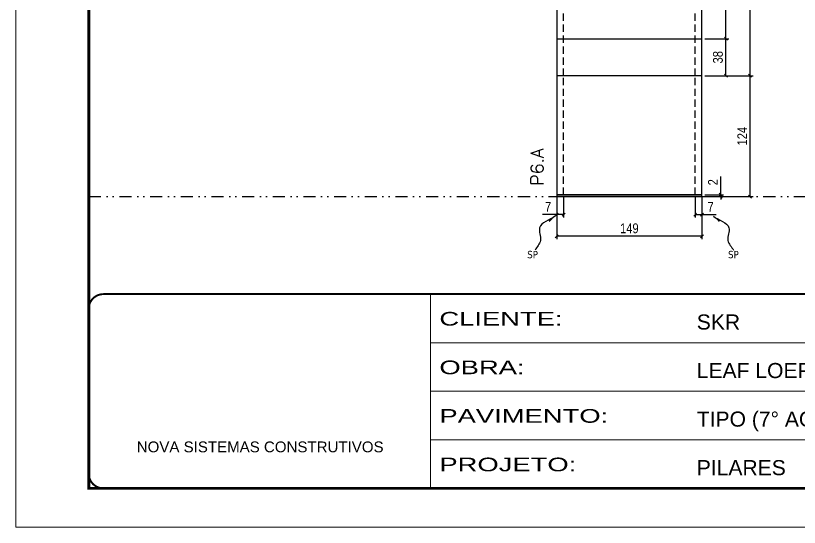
# Model space of a CAD drawing. Extents: x 14400 to 27878, y -21631 to 6985.
# Drawn here: x 17597 to 18401, y 3638 to 4163 of the extents above; entities that cross this region are included whole.
import ezdxf

# ---------------------------------------------------------------- set-up
doc = ezdxf.new("R2010")
doc.units = 0
for name, pattern in [('CONTINUO', [0]), ('DASHED', [0.75, 0.5, -0.25]), ('DIVIDE2', [0.625, 0.25, -0.125, 0, -0.125, 0, -0.125]), ('HIDDEN', [0.375, 0.25, -0.125])]:
    doc.linetypes.add(name, pattern=pattern)
for name, color, linetype in [('COTA', 241, 'Continuous'), ('Nível', 160, 'Continuous'), ('Painéis', 200, 'Continuous'), ('Sarrafo de Pressão', 42, 'HIDDEN'), ('texto', 7, 'Continuous')]:
    doc.layers.add(name, color=color, linetype=linetype)
for name, color, linetype, lineweight in [('Folhas', 255, 'Continuous', 9), ('SARRAFO DE PRESSAO', 251, 'DASHED', 9), ('Texto Seção', 7, 'Continuous', 15)]:
    doc.layers.add(name, color=color, linetype=linetype, lineweight=lineweight)
doc.styles.add('ARIAL', font='arial.ttf')
doc.styles.add('COTA TECNICA', font='techl___.ttf', dxfattribs={"height": 10})
doc.styles.add('COTA TECNICA-50', font='techl___.ttf', dxfattribs={"height": 10})
doc.styles.add('REGUA-120', font='ROMANS.shx', dxfattribs={"height": 15})
doc.styles.get("Standard").update_dxf_attribs({"font": 'arial.ttf'})
doc.styles.add('Tecnologia', font='')
doc.styles.get('Tecnologia').set_extended_font_data('Forgotten Futurist')
doc.dimstyles.new('COTA PAINEL-50', dxfattribs={"dimtxt": 10, "dimasz": 3, "dimexe": 3, "dimexo": 3, "dimgap": 3, "dimtad": 1, "dimdec": 1, "dimzin": 12, "dimdsep": 46, "dimtxsty": 'COTA TECNICA-50', "dimblk1": 'OBLIQUE', "dimblk2": 'OBLIQUE', "dimsah": 1, "dimcen": 0.9, "dimclrd": 4, "dimclre": 4, "dimclrt": 240, "dimadec": 1, "dimazin": 3, "dimtfac": 1, "dimtdec": 1, "dimtmove": 0, "dimatfit": 3, "dimfxl": 1, "dimtolj": 1, "dimtzin": 12, "dimarcsym": 0})
doc.dimstyles.new('PAINEL', dxfattribs={"dimtxt": 10, "dimasz": 3, "dimexe": 3, "dimexo": 3, "dimgap": 3, "dimtad": 1, "dimdec": 1, "dimzin": 12, "dimdsep": 46, "dimtxsty": 'COTA TECNICA', "dimblk1": 'OBLIQUE', "dimblk2": 'OBLIQUE', "dimsah": 1, "dimcen": 0.9, "dimclrd": 4, "dimclre": 4, "dimclrt": 240, "dimadec": 1, "dimazin": 3, "dimtfac": 1, "dimtdec": 1, "dimtmove": 0, "dimatfit": 3, "dimfxl": 1, "dimtolj": 1, "dimtzin": 12, "dimarcsym": 0})
doc.dimstyles.get("Standard").update_dxf_attribs({"dimtxt": 0.18, "dimasz": 0.18, "dimexe": 0.18, "dimexo": 0.0625, "dimgap": 0.09, "dimtad": 0, "dimtih": 1, "dimtoh": 1, "dimdec": 4, "dimzin": 0, "dimdsep": 46, "dimtxsty": 'Standard', "dimcen": 0.09, "dimadec": 0, "dimazin": 0, "dimtfac": 1, "dimtdec": 4, "dimtofl": 0, "dimtmove": 0, "dimatfit": 3, "dimfxl": 1, "dimtolj": 1, "dimtzin": 0, "dimarcsym": 0})

# ---------------------------------------------------------------- blocks, each defined once
blk = doc.blocks.new('9999999999')
at = {"color": 30, "linetype": 'CONTINUO'}
for p, q in [((98564.56, 34230.21), (98564.56, 34429.45)), ((98564.56, 34379.64), (99583.98, 34379.64)), ((98564.56, 34329.83), (99487.98, 34329.83)), ((98564.56, 34280.02), (99487.98, 34280.02))]:
    blk.add_line(p, q, dxfattribs=at)
at = {"color": 30, "linetype": 'CONTINUO', "const_width": 2}
blk.add_lwpolyline([(99583.98, 34230.21), (99583.98, 34414.45, 0.414214), (99568.98, 34429.45), (98228.98, 34429.45, 0.414214), (98213.98, 34414.45), (98213.98, 34245.21, 0.414214), (98228.98, 34230.21), (99583.98, 34230.21)], format="xyb", dxfattribs=at)
at = {"layer": 'Folhas'}
blk.add_lwpolyline([(98138.98, 34190.21), (99623.98, 34190.21), (99623.98, 35240.21), (98138.98, 35240.21)], close=True, dxfattribs=at)
at = {"layer": 'Folhas', "color": 30, "const_width": 3}
blk.add_lwpolyline([(98213.98, 34230.21), (99583.98, 34230.21), (99583.98, 35200.21), (98213.98, 35200.21)], close=True, dxfattribs=at)
at = {"color": 7, "linetype": 'Continuous', "ltscale": 5, "style": 'ARIAL'}
for s, height, p in [('SKR', 15.483, (98837.68, 34393.13)), ('LEAF LOEFGREN', 15.4829, (98837.68, 34343.32)), ('TIPO (7° AO 21° PAVIMENTO)', 15.4829, (98837.68, 34293.51)), ('NOVA SISTEMAS CONSTRUTIVOS', 11.0592, (98263.19, 34267.21)), ('PILARES', 15.483, (98837.68, 34243.7))]:
    blk.add_text(s, height=height, dxfattribs=at).set_placement(p)
at = {"layer": 'Folhas', "color": 7, "style": 'Tecnologia', "width": 1.5}
for s, p in [('CLIENTE:', (98573.65, 34397.17)), ('OBRA:', (98573.65, 34347.31)), ('PAVIMENTO:', (98573.65, 34297.5)), ('PROJETO:', (98573.65, 34247.69))]:
    blk.add_text(s, height=14, dxfattribs=at).set_placement(p)
blk = doc.blocks.new('_Oblique')
at = {"color": 0, "linetype": 'ByBlock', "lineweight": -2}
blk.add_line((-0.5, -0.5), (0.5, 0.5), dxfattribs=at)
blk = doc.blocks.new('*D1024')
at = {"layer": 'COTA', "color": 4, "lineweight": -2, "transparency": 16777216}
for p, q in [((18152.01, 3975.86), (18152.01, 3933.18)), ((18301.01, 3975.86), (18301.01, 3933.18)), ((18301.01, 3936.18), (18152.01, 3936.18))]:
    blk.add_line(p, q, dxfattribs=at)
at = {"layer": 'Defpoints', "color": 0, "transparency": 16777216}
for p in [(18152.01, 3978.86), (18301.01, 3978.86), (18152.01, 3936.18)]:
    blk.add_point(p, dxfattribs=at)
at = {"layer": 'COTA', "color": 4, "lineweight": -2, "transparency": 16777216, "xscale": 3, "yscale": 3, "zscale": 3, "rotation": 180}
blk.add_blockref('_Oblique', (18152.01, 3936.18), dxfattribs=at)
at = {"layer": 'COTA', "color": 4, "lineweight": -2, "transparency": 16777216, "xscale": 3, "yscale": 3, "zscale": 3}
blk.add_blockref('_Oblique', (18301.01, 3936.18), dxfattribs=at)
at = {"layer": 'COTA', "color": 240, "transparency": 16777216, "insert": (18226.51, 3944.28), "char_height": 10, "attachment_point": 5, "style": 'COTA TECNICA'}
blk.add_mtext('\\A1;149', dxfattribs=at)
blk = doc.blocks.new('*D1025')
at = {"layer": 'COTA', "color": 4, "lineweight": -2, "transparency": 16777216}
for p, q in [((18294.01, 3975.86), (18294.01, 3955.35)), ((18301.01, 3973.86), (18301.01, 3955.35)), ((18294.01, 3958.35), (18301.01, 3958.35)), ((18301.01, 3958.35), (18315.74, 3958.35))]:
    blk.add_line(p, q, dxfattribs=at)
at = {"layer": 'Defpoints', "color": 0, "transparency": 16777216}
for p in [(18294.01, 3978.86), (18301.01, 3976.86), (18301.01, 3958.35)]:
    blk.add_point(p, dxfattribs=at)
at = {"layer": 'COTA', "color": 4, "lineweight": -2, "transparency": 16777216, "xscale": 3, "yscale": 3, "zscale": 3, "rotation": 180}
blk.add_blockref('_Oblique', (18294.01, 3958.35), dxfattribs=at)
at = {"layer": 'COTA', "color": 4, "lineweight": -2, "transparency": 16777216, "xscale": 3, "yscale": 3, "zscale": 3}
blk.add_blockref('_Oblique', (18301.01, 3958.35), dxfattribs=at)
at = {"layer": 'COTA', "color": 240, "transparency": 16777216, "insert": (18309.87, 3966.42), "char_height": 10, "attachment_point": 5, "style": 'COTA TECNICA-50'}
blk.add_mtext('\\A1;7', dxfattribs=at)
blk = doc.blocks.new('*D1026')
at = {"layer": 'COTA', "color": 4, "lineweight": -2, "transparency": 16777216}
for p, q in [((18152.01, 3973.86), (18152.01, 3955.35)), ((18159.01, 3975.86), (18159.01, 3955.35)), ((18152.01, 3958.35), (18137.28, 3958.35)), ((18159.01, 3958.35), (18152.01, 3958.35))]:
    blk.add_line(p, q, dxfattribs=at)
at = {"layer": 'Defpoints', "color": 0, "transparency": 16777216}
for p in [(18152.01, 3976.86), (18159.01, 3978.86), (18152.01, 3958.35)]:
    blk.add_point(p, dxfattribs=at)
at = {"layer": 'COTA', "color": 4, "lineweight": -2, "transparency": 16777216, "xscale": 3, "yscale": 3, "zscale": 3, "rotation": 180}
blk.add_blockref('_Oblique', (18152.01, 3958.35), dxfattribs=at)
at = {"layer": 'COTA', "color": 4, "lineweight": -2, "transparency": 16777216, "xscale": 3, "yscale": 3, "zscale": 3}
blk.add_blockref('_Oblique', (18159.01, 3958.35), dxfattribs=at)
at = {"layer": 'COTA', "color": 240, "transparency": 16777216, "insert": (18143.14, 3966.42), "char_height": 10, "attachment_point": 5, "style": 'COTA TECNICA-50'}
blk.add_mtext('\\A1;7', dxfattribs=at)
blk = doc.blocks.new('*D1040')
at = {"layer": 'COTA', "color": 4, "linetype": 'ByBlock', "lineweight": -2, "transparency": 16777216}
for p, q in [((18304.01, 4100.86), (18353.37, 4100.86)), ((18350.37, 3976.86), (18350.37, 4100.86)), ((18304.01, 3976.86), (18353.37, 3976.86))]:
    blk.add_line(p, q, dxfattribs=at)
at = {"layer": 'Defpoints', "color": 0, "linetype": 'ByBlock', "transparency": 16777216}
for p in [(18301.01, 4100.86), (18350.37, 4100.86), (18301.01, 3976.86)]:
    blk.add_point(p, dxfattribs=at)
at = {"layer": 'COTA', "color": 4, "linetype": 'ByBlock', "lineweight": -2, "transparency": 16777216, "xscale": 3, "yscale": 3, "zscale": 3}
for p, rotation in [((18350.37, 4100.86), 90), ((18350.37, 3976.86), 270)]:
    blk.add_blockref('_Oblique', p, dxfattribs=dict(at, rotation=rotation))
at = {"layer": 'COTA', "color": 240, "linetype": 'ByBlock', "transparency": 16777216, "insert": (18342.3, 4038.86), "char_height": 10, "attachment_point": 5, "rotation": 90, "style": 'COTA TECNICA'}
blk.add_mtext('\\A1;124', dxfattribs=at)
blk = doc.blocks.new('*D1027')
at = {"layer": 'COTA', "color": 4, "lineweight": -2, "transparency": 16777216}
for p, q in [((18320.26, 3978.86), (18320.26, 3997.66)), ((18304.01, 3978.86), (18323.26, 3978.86)), ((18304.01, 3976.86), (18323.26, 3976.86)), ((18320.26, 3976.86), (18320.26, 3978.86)), ((18320.26, 3976.86), (18320.26, 3973.86))]:
    blk.add_line(p, q, dxfattribs=at)
at = {"layer": 'Defpoints', "color": 0, "transparency": 16777216}
for p in [(18301.01, 3978.86), (18301.01, 3976.86), (18320.26, 3976.86)]:
    blk.add_point(p, dxfattribs=at)
at = {"layer": 'COTA', "color": 4, "lineweight": -2, "transparency": 16777216, "xscale": 3, "yscale": 3, "zscale": 3}
for p, rotation in [((18320.26, 3978.86), 270), ((18320.26, 3976.86), 90)]:
    blk.add_blockref('_Oblique', p, dxfattribs=dict(at, rotation=rotation))
at = {"layer": 'COTA', "color": 240, "transparency": 16777216, "insert": (18312.26, 3991.61), "char_height": 10, "attachment_point": 5, "rotation": 90, "style": 'COTA TECNICA-50'}
blk.add_mtext('\\A1;2', dxfattribs=at)
blk = doc.blocks.new('*D1041')
at = {"layer": 'COTA', "color": 4, "linetype": 'ByBlock', "lineweight": -2, "transparency": 16777216}
for p, q in [((18304.01, 4100.86), (18353.37, 4100.86)), ((18350.37, 3976.86), (18350.37, 4100.86)), ((18304.01, 3976.86), (18353.37, 3976.86))]:
    blk.add_line(p, q, dxfattribs=at)
at = {"layer": 'Defpoints', "color": 0, "linetype": 'ByBlock', "transparency": 16777216}
for p in [(18301.01, 4100.86), (18350.37, 4100.86), (18301.01, 3976.86)]:
    blk.add_point(p, dxfattribs=at)
at = {"layer": 'COTA', "color": 4, "linetype": 'ByBlock', "lineweight": -2, "transparency": 16777216, "xscale": 3, "yscale": 3, "zscale": 3}
for p, rotation in [((18350.37, 4100.86), 90), ((18350.37, 3976.86), 270)]:
    blk.add_blockref('_Oblique', p, dxfattribs=dict(at, rotation=rotation))
at = {"layer": 'COTA', "color": 240, "linetype": 'ByBlock', "transparency": 16777216, "insert": (18342.3, 4038.86), "char_height": 10, "attachment_point": 5, "rotation": 90, "style": 'COTA TECNICA'}
blk.add_mtext('\\A1;124', dxfattribs=at)
blk = doc.blocks.new('*D1042')
at = {"layer": 'COTA', "color": 4, "lineweight": -2, "transparency": 16777216}
for p, q in [((18300.51, 4260.86), (18353.37, 4260.86)), ((18350.37, 4100.86), (18350.37, 4260.86)), ((18304.01, 4100.86), (18353.37, 4100.86))]:
    blk.add_line(p, q, dxfattribs=at)
at = {"layer": 'Defpoints', "color": 0, "transparency": 16777216}
for p in [(18297.51, 4260.86), (18350.37, 4260.86), (18301.01, 4100.86)]:
    blk.add_point(p, dxfattribs=at)
at = {"layer": 'COTA', "color": 4, "lineweight": -2, "transparency": 16777216, "xscale": 3, "yscale": 3, "zscale": 3}
for p, rotation in [((18350.37, 4260.86), 90), ((18350.37, 4100.86), 270)]:
    blk.add_blockref('_Oblique', p, dxfattribs=dict(at, rotation=rotation))
at = {"layer": 'COTA', "color": 240, "transparency": 16777216, "insert": (18342.27, 4180.86), "char_height": 10, "attachment_point": 5, "rotation": 90, "style": 'COTA TECNICA'}
blk.add_mtext('\\A1;160', dxfattribs=at)
blk = doc.blocks.new('*D2816')
at = {"layer": 'COTA', "color": 4, "lineweight": -2, "transparency": 16777216}
for p, q in [((18304.01, 4138.86), (18328.63, 4138.86)), ((18325.63, 4100.86), (18325.63, 4138.86)), ((18304.01, 4100.86), (18328.63, 4100.86))]:
    blk.add_line(p, q, dxfattribs=at)
at = {"layer": 'Defpoints', "color": 0, "transparency": 16777216}
for p in [(18301.01, 4138.86), (18325.63, 4138.86), (18301.01, 4100.86)]:
    blk.add_point(p, dxfattribs=at)
at = {"layer": 'COTA', "color": 4, "lineweight": -2, "transparency": 16777216, "xscale": 3, "yscale": 3, "zscale": 3}
for p, rotation in [((18325.63, 4138.86), 90), ((18325.63, 4100.86), 270)]:
    blk.add_blockref('_Oblique', p, dxfattribs=dict(at, rotation=rotation))
at = {"layer": 'COTA', "color": 240, "transparency": 16777216, "insert": (18317.39, 4119.86), "char_height": 10, "attachment_point": 5, "rotation": 90, "style": 'COTA TECNICA'}
blk.add_mtext('\\A1;38', dxfattribs=at)
blk = doc.blocks.new('*D2817')
at = {"layer": 'COTA', "color": 4, "lineweight": -2, "transparency": 16777216}
for p, q in [((18300.51, 4260.86), (18328.63, 4260.86)), ((18325.63, 4138.86), (18325.63, 4260.86)), ((18304.01, 4138.86), (18328.63, 4138.86))]:
    blk.add_line(p, q, dxfattribs=at)
at = {"layer": 'Defpoints', "color": 0, "transparency": 16777216}
for p in [(18297.51, 4260.86), (18325.63, 4260.86), (18301.01, 4138.86)]:
    blk.add_point(p, dxfattribs=at)
at = {"layer": 'COTA', "color": 4, "lineweight": -2, "transparency": 16777216, "xscale": 3, "yscale": 3, "zscale": 3}
for p, rotation in [((18325.63, 4260.86), 90), ((18325.63, 4138.86), 270)]:
    blk.add_blockref('_Oblique', p, dxfattribs=dict(at, rotation=rotation))
at = {"layer": 'COTA', "color": 240, "transparency": 16777216, "insert": (18317.57, 4199.86), "char_height": 10, "attachment_point": 5, "rotation": 90, "style": 'COTA TECNICA'}
blk.add_mtext('\\A1;122', dxfattribs=at)

msp = doc.modelspace()

# ---------------------------------------------------------------- linework, layer by layer
at = {"layer": 'Nível', "color": 4, "linetype": 'DIVIDE2', "ltscale": 50}
msp.add_line((17671.967, 3976.86), (19041.967, 3976.86), dxfattribs=at)
at = {"layer": 'Painéis'}
for p, q in [((18152.006, 4218.86), (18152.006, 3978.86)), ((18301.006, 3978.86), (18301.006, 4218.86)), ((18152.006, 4138.86), (18301.006, 4138.86)), ((18301.006, 4100.86), (18152.006, 4100.86)), ((18152.006, 3978.86), (18301.006, 3978.86))]:
    msp.add_line(p, q, dxfattribs=at)
msp.add_lwpolyline([(18301.006, 3978.86), (18152.006, 3978.86), (18152.006, 3976.86), (18301.006, 3976.86)], close=True, dxfattribs=at)
at = {"layer": 'Sarrafo de Pressão', "ltscale": 30}
for p, q in [((18159.006, 4100.86), (18159.006, 4218.86)), ((18294.006, 4100.86), (18294.006, 4218.86)), ((18159.006, 3978.86), (18159.006, 4100.86)), ((18294.006, 3978.86), (18294.006, 4100.86))]:
    msp.add_line(p, q, dxfattribs=at)

# ---------------------------------------------------------------- block references
at = {"layer": 'SARRAFO DE PRESSAO', "color": 6, "linetype": 'ByBlock'}
msp.add_blockref('9999999999', (-80542.011, -30552.628), dxfattribs=at)

# ---------------------------------------------------------------- texts
at = {"layer": 'texto', "color": 0, "char_height": 7.5, "attachment_point": 5}
for insert in [(18127.229, 3917.369), (18333.254, 3917.369)]:
    msp.add_mtext('{\\fTahoma|b0|i0|c0|p34;\\C4;SP}', dxfattribs=dict(at, insert=insert))
at = {"layer": 'Texto Seção', "insert": (18138.535, 3988.112), "char_height": 13, "width": 285.32988, "attachment_point": 7, "rotation": 90, "style": 'REGUA-120'}
msp.add_mtext('\\pt26;P6.A', dxfattribs=at)

# ---------------------------------------------------------------- dimensions: what is measured, and where the dimension line sits
at = {"layer": 'COTA'}
for base, p1, p2, angle, dimstyle, picture, middle in [((18350.373, 4260.86), (18301.006, 4100.86), (18297.506, 4260.86), 90, 'PAINEL', '*D1042', (18342.271, 4180.86)), ((18325.63, 4138.86), (18301.006, 4100.86), (18301.006, 4138.86), 90, 'PAINEL', '*D2816', (18317.389, 4119.86)), ((18152.006, 3958.35), (18159.006, 3978.86), (18152.006, 3976.86), 180, 'COTA PAINEL-50', '*D1026', (18143.141, 3966.423))]:
    dim = msp.add_linear_dim(base=base, p1=p1, p2=p2, angle=angle, dimstyle=dimstyle, dxfattribs=at)
    dim.commit()
    dim.dimension.update_dxf_attribs({"geometry": picture, "text_midpoint": middle})
for base, p1, p2, angle, override, picture, middle in [((18325.63, 4260.86), (18301.006, 4138.86), (18297.506, 4260.86), 90, {"dimtmove": 1}, '*D2817', (18317.572, 4199.86)), ((18152.006, 3936.182), (18301.006, 3978.86), (18152.006, 3978.86), 180, {"dimarcsym": 2}, '*D1024', (18226.506, 3944.285))]:
    dim = msp.add_linear_dim(base=base, p1=p1, p2=p2, angle=angle, dimstyle='PAINEL', override=override, dxfattribs=at)
    dim.commit()
    dim.dimension.update_dxf_attribs({"geometry": picture, "text_midpoint": middle})
at = {"layer": 'COTA', "linetype": 'ByBlock'}
for picture in ['*D1040', '*D1041']:
    dim = msp.add_aligned_dim(p1=(18301.006, 3976.86), p2=(18301.006, 4100.86), distance=-49.367, dimstyle='PAINEL', dxfattribs=at)
    dim.commit()
    dim.dimension.update_dxf_attribs({"geometry": picture, "text_midpoint": (18342.3, 4038.86)})
at = {"layer": 'COTA'}
dim = msp.add_linear_dim(base=(18320.264, 3976.86), p1=(18301.006, 3978.86), p2=(18301.006, 3976.86), angle=90, dimstyle='COTA PAINEL-50', dxfattribs=at)
dim.commit()
dim.dimension.update_dxf_attribs({"geometry": '*D1027', "text_midpoint": (18320.264, 3991.607), "dimtype": 160})
dim = msp.add_linear_dim(base=(18301.006, 3958.35), p1=(18294.006, 3978.86), p2=(18301.006, 3976.86), dimstyle='COTA PAINEL-50', dxfattribs=at)
dim.commit()
dim.dimension.update_dxf_attribs({"geometry": '*D1025', "text_midpoint": (18309.872, 3966.423)})

# ---------------------------------------------------------------- leaders
at = {"layer": 'COTA', "path_type": 1}
for points in [[(18150.177, 3956.68), (18134.392, 3944.844), (18135.317, 3931.838), (18129.764, 3922.056)], [(18312.835, 3956.68), (18328.62, 3944.844), (18327.695, 3931.838), (18333.248, 3922.056)]]:
    msp.add_leader(points, dimstyle='Standard', override={"dimasz": 8}, dxfattribs=at)

doc.saveas('drawing.dxf')
